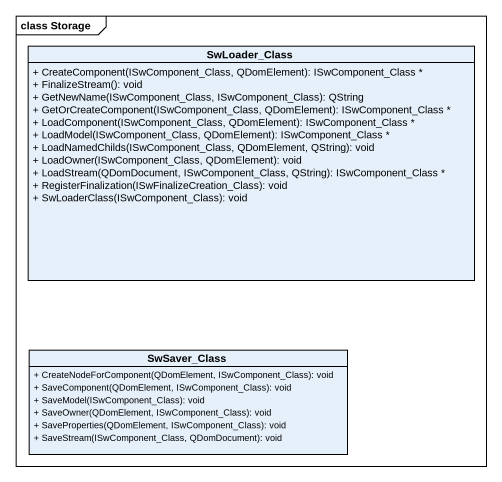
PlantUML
@startuml
mainframe class Storage
hide circle
hide empty members
skinparam classAttributeIconSize 0
class SwLoader_Class {
  + CreateComponent(ISwComponent_Class, QDomElement): ISwComponent_Class *
  + FinalizeStream(): void
  + GetNewName(ISwComponent_Class, ISwComponent_Class): QString
  + GetOrCreateComponent(ISwComponent_Class, QDomElement): ISwComponent_Class *
  + LoadComponent(ISwComponent_Class, QDomElement): ISwComponent_Class *
  + LoadModel(ISwComponent_Class, QDomElement): ISwComponent_Class *
  + LoadNamedChilds(ISwComponent_Class, QDomElement, QString): void
  + LoadOwner(ISwComponent_Class, QDomElement): void
  + LoadStream(QDomDocument, ISwComponent_Class, QString): ISwComponent_Class *
  + RegisterFinalization(ISwFinalizeCreation_Class): void
  + SwLoaderClass(ISwComponent_Class): void
}
class SwSaver_Class {
  + CreateNodeForComponent(QDomElement, ISwComponent_Class): void
  + SaveComponent(QDomElement, ISwComponent_Class): void
  + SaveModel(ISwComponent_Class): void
  + SaveOwner(QDomElement, ISwComponent_Class): void
  + SaveProperties(QDomElement, ISwComponent_Class): void
  + SaveStream(ISwComponent_Class, QDomDocument): void
}
@enduml
